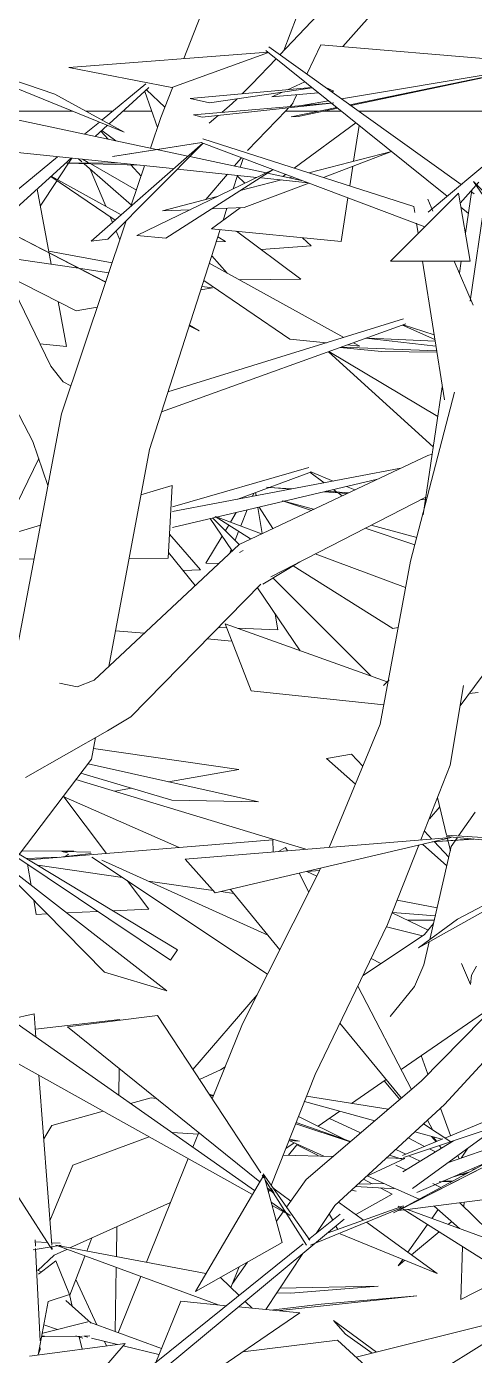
# Model space of a CAD drawing. Header units: millimetres. Extents: x 78096 to 288885, y -20632 to 149556.
# Drawn here: x 252288 to 252490, y 95439 to 96038 of the extents above; entities that cross this region are included whole.
import ezdxf

# ---------------------------------------------------------------- set-up
doc = ezdxf.new("R2010")
doc.units = ezdxf.units.MM
for name, color, linetype, lineweight in [('A-GENM', 13, 'Continuous', 9), ('G-IMPT', 8, 'Continuous', 9), ('L-PLNT', 71, 'Continuous', 9)]:
    doc.layers.add(name, color=color, linetype=linetype, lineweight=lineweight)

# ---------------------------------------------------------------- blocks, each defined once
blk = doc.blocks.new('Generic Models 4 - Generic Models 4-4427828-TOMH A-A')
at = {"layer": 'A-GENM'}
for p, q in [((26548.54, 96000), (26612.52, 96000)), ((26618.63, 96000), (26630.44, 96000)), ((26635.11, 96000), (26648.14, 96000)), ((26708.55, 96000), (26723.32, 96000)), ((26725.65, 96000), (26733.77, 96000)), ((26741.57, 96000), (26804.51, 96000))]:
    blk.add_line(p, q, dxfattribs=at)
blk = doc.blocks.new('ZZ-V - Tree Broadleaf 1 - 3dtree rotund SIMPLU-4826059-TOMH A-A')
at = {"layer": 'G-IMPT'}
for p, q in [((26734.38, 96029.14), (26760.42, 96058.54)), ((26662.6, 96023.73), (26675.06, 96055.61)), ((26705.98, 96025.46), (26723.03, 96043.27)), ((26707.83, 96027.39), (26713.51, 96042.45)), ((26604.46, 96007.78), (26544.56, 96027.84)), ((26700.96, 96029.05), (26787.81, 95966.93)), ((26724.54, 96029.96), (26718.17, 96016.74)), ((26724.54, 96029.96), (26807.91, 96023.01)), ((26635.7, 95990.63), (26544.59, 96027.47)), ((26610.71, 96019.71), (26700.56, 96026.67)), ((26657.27, 96010.75), (26700.85, 96026.44)), ((26693.36, 96012.29), (26704.28, 96023.69)), ((26699.67, 96027.39), (26781.5, 95961.67)), ((26657.27, 96010.75), (26610.71, 96019.71)), ((26733.75, 96005.59), (26807.15, 96017.84)), ((26737.49, 96002.92), (26807.06, 96017.27)), ((26737.95, 96002.59), (26807.05, 96017.16)), ((26645.5, 96012.41), (26625.72, 95996.11)), ((26646.87, 96010.67), (26628.89, 95994.36)), ((26652.22, 95997.16), (26657.46, 96010.56)), ((26665.56, 96005.71), (26720.23, 96010.69)), ((26720.54, 96010.62), (26674.15, 96003.81)), ((26688.92, 96007.84), (26693.36, 96012.29)), ((26709.41, 96009.71), (26717.2, 96013.31)), ((26726.68, 96010.65), (26730.33, 96008.99)), ((26635.7, 95990.63), (26604.46, 96007.78)), ((26650.72, 95992.69), (26644.98, 96008.95)), ((26654.04, 96001.83), (26645.76, 96009.67)), ((26665.56, 96005.71), (26674.15, 96003.81)), ((26667.02, 95998.43), (26730.26, 96003.74)), ((26684.51, 96003.43), (26686.73, 96005.66)), ((26702.39, 96006.46), (26707.13, 96008.65)), ((26702.39, 96006.46), (26723.36, 96008.36)), ((26710.41, 96002.07), (26711.93, 96003.78)), ((26713.71, 96007.49), (26711.13, 96002.14)), ((26714.92, 96002.45), (26728, 96004.64)), ((26729.15, 96008.88), (26730.33, 96008.99)), ((26571.46, 95999.5), (26664.5, 95979.73)), ((26667.02, 95998.43), (26670.94, 95997.32)), ((26729.29, 96003.6), (26670.94, 95997.32)), ((26678.15, 95998.1), (26674.11, 95994.71)), ((26684.51, 96003.43), (26679.83, 95999.5)), ((26691.38, 95982.31), (26708.82, 96000.28)), ((26708.82, 96000.28), (26709.92, 96001.52)), ((26711.03, 95997.47), (26731.64, 96001.71)), ((26714.31, 95997.61), (26732.08, 96001.36)), ((26624.54, 95995.14), (26617.87, 95989.64)), ((26628.14, 95993.68), (26622.58, 95988.64)), ((26647.58, 95983.33), (26652.22, 95997.16)), ((26711.03, 95997.47), (26714.31, 95997.61)), ((26712.38, 95974.39), (26740.19, 95994.85)), ((26741.76, 95993.59), (26739.27, 95977.5)), ((26628.46, 95987.39), (26625.22, 95991.03)), ((26631.89, 95986.66), (26625.59, 95991.37)), ((26670.69, 95985.98), (26630.52, 95979.55)), ((26631.54, 95979.76), (26670.69, 95985.98)), ((26670.47, 95985.91), (26771.4, 95947.9)), ((26671.15, 95987.56), (26766.44, 95957.12)), ((26547, 95985.6), (26657.46, 95974.16)), ((26671.24, 95985.65), (26620.8, 95941.38)), ((26628.37, 95942.28), (26671.32, 95985.62)), ((26631.54, 95979.76), (26630.52, 95979.55)), ((26719.05, 95972.26), (26756.29, 95981.92)), ((26725.64, 95970.16), (26756.36, 95981.86)), ((26805.02, 95981.24), (26772.86, 95954.49)), ((26605.6, 95979.53), (26571.74, 95951.62)), ((26611.83, 95978.89), (26573.8, 95944.39)), ((26605.66, 95969.1), (26612.04, 95978.86)), ((26632.75, 95976.72), (26609.33, 95976.62)), ((26642.52, 95975.7), (26609.79, 95976.54)), ((26616.64, 95977.21), (26615.1, 95978.55)), ((26616.98, 95978.35), (26619.44, 95976.94)), ((26638.98, 95957.73), (26617.63, 95976.34)), ((26620.38, 95973.95), (26627.38, 95957.16)), ((26620.62, 95976.26), (26641.23, 95964.43)), ((26643.33, 95970.68), (26638.77, 95975.8)), ((26638.79, 95957.17), (26644.93, 95975.45)), ((26641.43, 95943.99), (26702.91, 95973.76)), ((26659.73, 95973.92), (26695.57, 95970.21)), ((26665.32, 95979.56), (26699.77, 95972.24)), ((26688.63, 95979.07), (26685.42, 95975.29)), ((26688.03, 95974.74), (26688.44, 95976.04)), ((26688.44, 95976.04), (26689.47, 95978.75)), ((26738.92, 95975.21), (26737.54, 95966.35)), ((26597.87, 95957.2), (26605.42, 95968.73)), ((26631.65, 95950.9), (26602.68, 95970.59)), ((26602.78, 95970.69), (26634.39, 95953.31)), ((26654.44, 95942.8), (26702.96, 95973.74)), ((26682.28, 95971.58), (26672.64, 95960.23)), ((26684.91, 95965.05), (26686.86, 95971.11)), ((26690.18, 95967.6), (26686.77, 95970.83)), ((26688.03, 95964.22), (26706.68, 95969.06)), ((26697.7, 95969.99), (26718.8, 95967.8)), ((26700.4, 95972.11), (26715.81, 95968.84)), ((26707.28, 95970.65), (26708.54, 95971.57)), ((26710.32, 95970), (26711.74, 95970.37)), ((26795.83, 95968.02), (26787.35, 95958.55)), ((26808.22, 95946.72), (26793.43, 95968.38)), ((26807.26, 95954.34), (26793.43, 95968.38)), ((26596.43, 95964.92), (26602.76, 95931.03)), ((26689.93, 95956.55), (26719.01, 95967.63)), ((26786.57, 95963.03), (26755.95, 95932.49)), ((26791.91, 95932.42), (26786.57, 95963.03)), ((26792.61, 95964.42), (26789.7, 95945.08)), ((26792.1, 95963.86), (26793.69, 95962.73)), ((26653.01, 95955.14), (26677.64, 95961.53)), ((26689.93, 95956.55), (26675.12, 95955.99)), ((26675.18, 95947.04), (26688.02, 95956.48)), ((26680.34, 95950.83), (26682.08, 95956.25)), ((26736.71, 95960.97), (26733.66, 95941.25)), ((26766.44, 95957.12), (26766.87, 95954.43)), ((26772.7, 95960.35), (26775.02, 95954.94)), ((26787.67, 95956.72), (26791.18, 95953.9)), ((26791.85, 95914.44), (26798.69, 95960.67)), ((26607.37, 95863.59), (26636.57, 95950.56)), ((26629.34, 95952.47), (26630.44, 95949.83)), ((26665.43, 95955.62), (26653.01, 95955.14)), ((26602.61, 95885.11), (26572.17, 95947.73)), ((26627.34, 95923.06), (26578.15, 95948.34)), ((26579.26, 95947.76), (26627.28, 95922.9)), ((26632.04, 95945.99), (26633.7, 95942.01)), ((26654.44, 95942.8), (26641.43, 95943.99)), ((26647.12, 95847.51), (26679, 95946.66)), ((26675.18, 95947.04), (26733.66, 95941.25)), ((26715.42, 95924.29), (26686.45, 95945.92)), ((26767.64, 95949.57), (26768.37, 95944.88)), ((26628.37, 95942.28), (26620.8, 95941.38)), ((26677.24, 95941.18), (26681.44, 95941.34)), ((26677.94, 95943.35), (26681.44, 95941.34)), ((26720.03, 95939.33), (26697.51, 95937.66)), ((26720.03, 95939.33), (26716.18, 95942.98)), ((26615.05, 95929.23), (26578.57, 95934.57)), ((26601.67, 95936.88), (26630.24, 95931.7)), ((26682.18, 95927.03), (26675.21, 95934.86)), ((26791.91, 95932.42), (26755.95, 95932.49)), ((26770.34, 95932.46), (26780.22, 95869.9)), ((26784.67, 95932.43), (26793.16, 95912.65)), ((26787.79, 95932.42), (26786.99, 95927.05)), ((26614, 95910.1), (26582.73, 95926.02)), ((26628.74, 95927.23), (26615.94, 95929.1)), ((26674.11, 95931.46), (26734.86, 95898.06)), ((26675.55, 95920.38), (26670.26, 95919.49)), ((26675.55, 95920.38), (26670.77, 95921.08)), ((26710.45, 95897.33), (26671.62, 95923.72)), ((26715.42, 95924.29), (26687.77, 95923.96)), ((26605.9, 95914.22), (26609.68, 95894.03)), ((26623.52, 95911.69), (26614, 95910.1)), ((26762.89, 95904.18), (26652.58, 95864.5)), ((26761.77, 95906.39), (26655.47, 95873.49)), ((26665.07, 95903.34), (26669.63, 95900.98)), ((26665.13, 95903.51), (26669.63, 95900.98)), ((26775.92, 95897.12), (26761.26, 95903.6)), ((26775.58, 95899.27), (26761.59, 95903.72)), ((26710.45, 95897.33), (26727.02, 95895.64)), ((26776.4, 95894.11), (26744.73, 95897.65)), ((26776.05, 95896.3), (26746.25, 95897.76)), ((26597.72, 95895.16), (26609.68, 95894.03)), ((26775.21, 95848.8), (26727.91, 95891.6)), ((26728.09, 95891.67), (26777.25, 95862.38)), ((26751.79, 95891.7), (26733.23, 95893.51)), ((26734.04, 95893.62), (26776.72, 95892.04)), ((26736.46, 95894.67), (26742.06, 95894.1)), ((26739.22, 95895.67), (26742.06, 95894.1)), ((26751.79, 95891.7), (26776.81, 95891.46)), ((26608.15, 95877.98), (26602.61, 95885.11)), ((26608.15, 95877.98), (26611.59, 95876.17)), ((26764.95, 95797.13), (26784.82, 95873.3)), ((26779.28, 95875.85), (26770.59, 95818.12)), ((26594.52, 95851.14), (26584.58, 95870.25)), ((26582.11, 95730.04), (26607.37, 95863.59)), ((26594.52, 95851.14), (26601.27, 95831.35)), ((26580.08, 95808.12), (26597.15, 95843.43)), ((26628.78, 95749.76), (26647.12, 95847.51)), ((26687.58, 95804.74), (26772.71, 95844.76)), ((26772.71, 95844.76), (26774.69, 95845.38)), ((26719.08, 95839.35), (26657.46, 95821.74)), ((26760.6, 95839.07), (26657.46, 95819.62)), ((26720.25, 95837.51), (26687.08, 95825.21)), ((26726, 95832.54), (26719.56, 95837.26)), ((26729.96, 95833.29), (26719.88, 95837.42)), ((26864.94, 95837.05), (26787.35, 95732)), ((26657.42, 95831.26), (26643.28, 95827.03)), ((26657.42, 95831.26), (26655.54, 95798.56)), ((26750.05, 95834.11), (26657.46, 95812.34)), ((26699.96, 95830.52), (26710.71, 95829.66)), ((26711.23, 95829.76), (26701.32, 95830.44)), ((26739.76, 95829.27), (26736.01, 95830.81)), ((26693.66, 95826.45), (26694.23, 95827.86)), ((26694.99, 95828.14), (26695.22, 95826.74)), ((26701.85, 95790.15), (26771.79, 95826.08)), ((26707.24, 95824.35), (26720.18, 95820.07)), ((26721.23, 95820.56), (26707.3, 95824.36)), ((26725.95, 95828.44), (26736.25, 95827.62)), ((26737, 95827.98), (26726.92, 95828.67)), ((26731.74, 95828.34), (26730.22, 95829.45)), ((26734.1, 95826.61), (26732.29, 95827.94)), ((26769.62, 95824.96), (26771.6, 95824.8)), ((26683.7, 95814.76), (26686.32, 95819.13)), ((26688.3, 95813.05), (26691.19, 95820.27)), ((26696.09, 95821.42), (26698.01, 95809.64)), ((26696.59, 95821.54), (26702.74, 95811.87)), ((26597.88, 95813.45), (26548.6, 95798.7)), ((26684.46, 95801.82), (26674.54, 95816.36)), ((26675.76, 95816.64), (26687.64, 95804.77)), ((26676.78, 95817.26), (26692.8, 95807.19)), ((26697.76, 95809.52), (26676.92, 95817.29)), ((26681.43, 95810.98), (26682.89, 95813.41)), ((26744.44, 95812.03), (26766.89, 95804.59)), ((26767.74, 95807.85), (26747.22, 95813.45)), ((26670.19, 95793.32), (26656.16, 95809.4)), ((26672.63, 95796.31), (26679.92, 95808.47)), ((26685.75, 95806.66), (26687.33, 95810.62)), ((26622.19, 95743.59), (26687.58, 95804.74)), ((26655.68, 95801.11), (26667.78, 95786.23)), ((26683.43, 95800.86), (26684.05, 95802.42)), ((26689.46, 95801.99), (26687.69, 95801.11)), ((26762.74, 95785.3), (26721.98, 95800.49)), ((26595, 95798.2), (26547.76, 95797.93)), ((26655.54, 95798.56), (26637.92, 95798.46)), ((26672.63, 95796.31), (26678.39, 95796.15)), ((26714.97, 95796.89), (26698.34, 95786.77)), ((26712.03, 95795.11), (26757.03, 95766.84)), ((26751.25, 95723.64), (26764.95, 95797.13)), ((26670.19, 95793.32), (26662.3, 95792.97)), ((26702.89, 95789.54), (26746.97, 95745.48)), ((26638.74, 95727.03), (26697.35, 95786.76)), ((26715.15, 95756.83), (26695.81, 95785.18)), ((26703.93, 95773.28), (26705.07, 95766.26)), ((26631.8, 95765.84), (26644.75, 95764.68)), ((26678.3, 95767.34), (26681.95, 95767.2)), ((26693.08, 95738.69), (26681.28, 95768.92)), ((26681.28, 95768.92), (26754.42, 95742.82)), ((26686.64, 95767.01), (26705.07, 95766.26)), ((26759.39, 95767.31), (26757.03, 95766.84)), ((26673.2, 95762.14), (26684.32, 95761.15)), ((26614.53, 95740.56), (26606.57, 95742.13)), ((26614.53, 95740.56), (26622.19, 95743.59)), ((26755.3, 95743.68), (26752.73, 95741.15)), ((26782.88, 95705.21), (26788.87, 95741.14)), ((26693.08, 95738.69), (26752.88, 95732.38)), ((26791.42, 95737.51), (26795.44, 95737.94)), ((26628.12, 95720.74), (26638.74, 95727.03)), ((26728.25, 95668.16), (26751.25, 95723.64)), ((26591.18, 95699.7), (26628.12, 95720.74)), ((26620.93, 95707.9), (26622.76, 95717.69)), ((26687.41, 95703.32), (26621.82, 95712.66)), ((26558.4, 95625.78), (26620.93, 95707.9)), ((26696.29, 95688.62), (26619.39, 95705.88)), ((26738.38, 95710.14), (26727.06, 95708.22)), ((26740.05, 95696.62), (26727.06, 95708.22)), ((26738.38, 95710.14), (26743.44, 95704.8)), ((26769.61, 95671.5), (26782.88, 95705.21)), ((26613.97, 95698.76), (26717.64, 95667.3)), ((26657.25, 95689.39), (26616.11, 95701.57)), ((26687.41, 95703.32), (26655.73, 95697.73)), ((26639.05, 95694.78), (26631.49, 95693.45)), ((26660.53, 95668.1), (26608.17, 95691.14)), ((26627.81, 95665.45), (26608.48, 95691.01)), ((26696.29, 95688.62), (26657.25, 95689.39)), ((26778.11, 95686.51), (26773.56, 95680.96)), ((26777.13, 95690.6), (26781.2, 95673.7)), ((26794.12, 95684.1), (26786.64, 95673.33)), ((26771.18, 95675.48), (26774.57, 95671.9)), ((26702.81, 95671.52), (26592.56, 95662.6)), ((26663.24, 95662.9), (26783.34, 95672.61)), ((26676.85, 95647.65), (26783.34, 95672.61)), ((26702.81, 95671.52), (26702.94, 95666.11)), ((26754.61, 95633.4), (26768.7, 95669.18)), ((26781.31, 95659.79), (26770.35, 95669.57)), ((26773.59, 95626.58), (26783.36, 95668.62)), ((26774.71, 95670.59), (26793.57, 95671.92)), ((26775.23, 95670.71), (26793.15, 95671.96)), ((26775.61, 95670.8), (26782.24, 95663.79)), ((26780.96, 95673.09), (26853.95, 95666.3)), ((26781.18, 95673.7), (26821.16, 95671.04)), ((26781.57, 95672.19), (26782.91, 95666.64)), ((26786.16, 95672.65), (26783.36, 95668.62)), ((26656.61, 95617.32), (26587.29, 95663.72)), ((26659.73, 95621.93), (26588.37, 95665.14)), ((26613.07, 95666.5), (26589.52, 95666.65)), ((26606.41, 95663.73), (26591.66, 95663.14)), ((26620.71, 95665.97), (26607.57, 95666.27)), ((26607.57, 95666.27), (26610.21, 95665.68)), ((26620.81, 95665.41), (26607.98, 95663.95)), ((26610.53, 95665.11), (26609, 95663.95)), ((26621.14, 95663.78), (26700.46, 95611.07)), ((26700.54, 95628.63), (26625.67, 95662.37)), ((26663.24, 95662.9), (26676.85, 95647.65)), ((26708.59, 95668.1), (26705.4, 95666.31)), ((26708.59, 95668.1), (26709.35, 95666.63)), ((26847.34, 95666.92), (26768.53, 95622.84)), ((26786.13, 95635.85), (26846.06, 95667.04)), ((26626.89, 95611.98), (26582.25, 95657.11)), ((26583.6, 95658.88), (26655.03, 95603.45)), ((26593.72, 95651.03), (26592.03, 95660.54)), ((26634.95, 95654.6), (26596.73, 95660.08)), ((26689.11, 95588.57), (26723.48, 95656.65)), ((26714.63, 95656.51), (26719.09, 95647.96)), ((26722.71, 95655.12), (26718.13, 95657.33)), ((26718.18, 95657.31), (26723.96, 95657.8)), ((26723.48, 95656.65), (26724.37, 95658.79)), ((26646.84, 95640.32), (26637.12, 95653.16)), ((26675.89, 95648.74), (26646.61, 95652.93)), ((26596.03, 95637.95), (26594.9, 95644.32)), ((26685.13, 95647.42), (26679.36, 95648.24)), ((26683.63, 95649.24), (26705.98, 95621.99)), ((26758.93, 95644.38), (26776.91, 95640.86)), ((26623.85, 95639.24), (26609.75, 95638.59)), ((26646.84, 95640.32), (26630.62, 95639.56)), ((26772.87, 95630.86), (26756.69, 95638.68)), ((26776.08, 95637.32), (26756.76, 95638.86)), ((26600.98, 95638.18), (26596.03, 95637.95)), ((26721.93, 95565.77), (26754.61, 95633.4)), ((26763.65, 95635.31), (26775.62, 95635.32)), ((26786.13, 95635.85), (26768.53, 95622.84)), ((26771.24, 95628.83), (26775.29, 95633.88)), ((26743.52, 95610.45), (26771.24, 95628.83)), ((26754.06, 95632.27), (26770.39, 95628.26)), ((26659.73, 95621.93), (26656.61, 95617.32)), ((26770.96, 95615.27), (26773.34, 95625.54)), ((26751.54, 95615.77), (26747.17, 95618.01)), ((26766.7, 95605.46), (26770.96, 95615.27)), ((26787.93, 95615.82), (26792.07, 95606.35)), ((26792.53, 95610.59), (26794.7, 95614.67)), ((26626.89, 95611.98), (26655.03, 95603.45)), ((26769.7, 95562.73), (26820.43, 95614.24)), ((26792.53, 95610.59), (26792.07, 95606.35)), ((26741.17, 95605.59), (26765.42, 95559.08)), ((26766.7, 95605.46), (26755.74, 95591.96)), ((26570.5, 95600.49), (26694.59, 95513.45)), ((26695.69, 95601.62), (26666.75, 95567.98)), ((26760.72, 95568.1), (26804.65, 95598.22)), ((26584.39, 95590.75), (26595.11, 95593.06)), ((26595.11, 95593.06), (26595.9, 95582.67)), ((26595.64, 95586.15), (26633.76, 95590.62)), ((26650.73, 95592.33), (26610.21, 95587.29)), ((26650.73, 95592.33), (26697.41, 95521.37)), ((26696.93, 95517.44), (26610.21, 95587.29)), ((26675.47, 95554.73), (26689.11, 95588.57)), ((26733.11, 95588.91), (26760.81, 95555.14)), ((26541.71, 95581.55), (26602.17, 95488.38)), ((26769.72, 95574.27), (26772.82, 95565.89)), ((26587.76, 95570.74), (26693.57, 95511.72)), ((26633.27, 95556.46), (26633.44, 95568.57)), ((26669.66, 95563.55), (26679.21, 95567.82)), ((26679.21, 95567.82), (26681.3, 95569.2)), ((26780.28, 95552.2), (26797.9, 95571.32)), ((26597.21, 95565.47), (26603.04, 95488.77)), ((26702.09, 95515.72), (26721.93, 95565.77)), ((26717.85, 95518.5), (26769.7, 95562.73)), ((26738.33, 95552.76), (26753.97, 95563.48)), ((26753.06, 95562.85), (26760.14, 95554.57)), ((26638.64, 95552.7), (26647.96, 95555.3)), ((26647.96, 95555.3), (26650.27, 95555.02)), ((26676.11, 95556.32), (26673.99, 95556.98)), ((26675.98, 95556.01), (26674.24, 95556.59)), ((26754.9, 95550.11), (26718.06, 95556)), ((26603.07, 95542.78), (26626.29, 95549.25)), ((26748.77, 95544.87), (26717.1, 95553.57)), ((26723.33, 95542.47), (26733.11, 95549.17)), ((26730.77, 95506.76), (26780.28, 95552.2)), ((26778.49, 95550.56), (26783.06, 95538.21)), ((26603.07, 95542.78), (26599.39, 95536.75)), ((26737.63, 95535.37), (26713.13, 95543.57)), ((26713.35, 95544.12), (26737.89, 95535.59)), ((26714.45, 95546.91), (26735.28, 95536.5)), ((26728.44, 95545.97), (26742.38, 95539.43)), ((26843.43, 95547.35), (26759.49, 95504.39)), ((26807.75, 95544.99), (26765.86, 95514.33)), ((26770.77, 95543.47), (26783.09, 95535.44)), ((26772.66, 95545.2), (26775, 95540.71)), ((26780.47, 95537.14), (26800.99, 95545.61)), ((26612.47, 95524.95), (26647.01, 95537.69)), ((26657.46, 95539.67), (26669.08, 95538.87)), ((26666.71, 95533), (26669.38, 95539.63)), ((26710.4, 95536.69), (26714.91, 95535.72)), ((26761.27, 95529.22), (26779.47, 95536.73)), ((26761.76, 95528.35), (26802.27, 95541.85)), ((26763.89, 95537.15), (26771.32, 95533.37)), ((26779.04, 95536.55), (26766.87, 95539.89)), ((26774.47, 95537.81), (26776.45, 95535.49)), ((26775.36, 95537.4), (26776.81, 95535.63)), ((26821.01, 95539.79), (26781.64, 95525.88)), ((26708.73, 95532.46), (26712.38, 95534.96)), ((26713.68, 95534.12), (26709.93, 95529.38)), ((26710.12, 95535.98), (26725.76, 95528.94)), ((26710.15, 95536.05), (26714.91, 95535.72)), ((26713.68, 95534.12), (26723.19, 95529.19)), ((26758.37, 95531.92), (26762.78, 95529.85)), ((26784.41, 95535.9), (26761.4, 95521.9)), ((26814.07, 95533.91), (26761.57, 95505.67)), ((26773.49, 95532.26), (26776.18, 95530.89)), ((26777.94, 95533.74), (26778.94, 95532.57)), ((26790.78, 95532.57), (26787.79, 95528.05)), ((26602.2, 95499.8), (26612.47, 95524.95)), ((26645.81, 95481.11), (26664.64, 95527.86)), ((26707.53, 95529.44), (26729.95, 95528.82)), ((26745.16, 95519.97), (26762.37, 95527.92)), ((26754.08, 95528.15), (26762.37, 95527.92)), ((26759.64, 95528), (26755.44, 95529.4)), ((26755.51, 95529.47), (26761.05, 95527.54)), ((26758.37, 95524.96), (26762.79, 95522.75)), ((26803.75, 95527.05), (26761.71, 95505.62)), ((26764.22, 95529.17), (26769.37, 95526.75)), ((26801.01, 95526.88), (26767.75, 95512.62)), ((26786.35, 95529.32), (26786.93, 95527.75)), ((26698.71, 95520.46), (26667.85, 95468)), ((26698.03, 95520.42), (26698.77, 95519.25)), ((26698.39, 95520.96), (26719.46, 95491.09)), ((26707.08, 95489.98), (26698.71, 95520.46)), ((26699.25, 95518.48), (26717.95, 95488.91)), ((26708.97, 95505.97), (26717.85, 95518.5)), ((26743.65, 95518.58), (26747.64, 95516.51)), ((26745.42, 95520.09), (26757.61, 95514.6)), ((26870.65, 95518.64), (26762.45, 95504.77)), ((26784.4, 95519.69), (26791.78, 95521.91)), ((26789.28, 95520.57), (26786.92, 95520.84)), ((26790.05, 95522.03), (26787.24, 95520.96)), ((26788.22, 95520.9), (26789.08, 95520.9)), ((26790.4, 95521.08), (26789.36, 95521.1)), ((26794.79, 95523.53), (26792.93, 95522.81)), ((26703.44, 95512.19), (26700.28, 95514.74)), ((26700.86, 95512.63), (26701.36, 95513.87)), ((26702.03, 95514.34), (26703.44, 95512.19)), ((26702.84, 95514.66), (26710.87, 95508.66)), ((26740.36, 95513.24), (26738.28, 95513.66)), ((26758.34, 95514.27), (26740.07, 95515.3)), ((26741.13, 95516.27), (26752.93, 95516.71)), ((26751.18, 95514.67), (26756.72, 95511.8)), ((26758.37, 95514.26), (26768.81, 95509.56)), ((26775.03, 95516.63), (26778.62, 95514.84)), ((26783.68, 95517.56), (26777.87, 95517.35)), ((26779.57, 95517.69), (26784.24, 95517.86)), ((26611.19, 95487.58), (26656.67, 95508.08)), ((26702.08, 95508.2), (26710.63, 95502.2)), ((26702.48, 95506.75), (26710.63, 95502.2)), ((26722.34, 95494.06), (26730.77, 95506.76)), ((26743.72, 95500.12), (26732.42, 95508.28)), ((26740.2, 95502.67), (26756.72, 95511.8)), ((26761.72, 95506.64), (26760.26, 95506.11)), ((26787.26, 95507.95), (26806.34, 95489.27)), ((26789.02, 95506.22), (26789.09, 95508.19)), ((26704.44, 95499.59), (26707.52, 95503.93)), ((26733.17, 95502.75), (26718.97, 95491.36)), ((26761.98, 95506.1), (26719.86, 95488.91)), ((26760.06, 95506.04), (26727.32, 95494.18)), ((26728.29, 95503.03), (26729.85, 95500.09)), ((26761.07, 95505.4), (26757.28, 95503.36)), ((26761.16, 95505.34), (26757.28, 95503.36)), ((26759.36, 95506.48), (26761.24, 95505.29)), ((26762.13, 95504.73), (26759.49, 95504.39)), ((26761.68, 95505.02), (26861.6, 95441.98)), ((26876.22, 95463.67), (26763.61, 95504.92)), ((26774.54, 95500.92), (26777.37, 95504.92)), ((26775.63, 95506.46), (26787.02, 95496.34)), ((26734.93, 95500.49), (26624.5, 95408.96)), ((26632.2, 95483.66), (26632.4, 95497.14)), ((26731.25, 95497.44), (26732.07, 95495.9)), ((26776.93, 95476.13), (26745.02, 95499.18)), ((26763.73, 95485.66), (26772.57, 95498.14)), ((26765.39, 95484.46), (26777.88, 95494.79)), ((26781.99, 95498.19), (26783.52, 95499.45)), ((26607.24, 95488.84), (26594.63, 95486.72)), ((26595.49, 95491.25), (26595.64, 95488.34)), ((26601.13, 95489.99), (26595.54, 95490.27)), ((26606.84, 95489.7), (26602.96, 95489.89)), ((26604.84, 95488.77), (26672.62, 95476.11)), ((26678.12, 95461.93), (26605.29, 95488.61)), ((26716.54, 95489.41), (26608.31, 95402.53)), ((26618.87, 95486.15), (26621.19, 95492.09)), ((26707.08, 95489.98), (26667.85, 95468)), ((26776.93, 95476.13), (26733.13, 95493.9)), ((26595.69, 95487.27), (26597.79, 95445.74)), ((26596.68, 95477.48), (26604.07, 95484.37)), ((26602.3, 95488.19), (26603.19, 95486.81)), ((26603.08, 95488.3), (26603.19, 95486.81)), ((26604.07, 95484.37), (26609.8, 95486.95)), ((26611.12, 95466.34), (26618.01, 95483.95)), ((26699.59, 95459.81), (26716.41, 95485.14)), ((26787.66, 95464.39), (26788.44, 95488.13)), ((26596.18, 95477.7), (26598.35, 95476.75)), ((26604.85, 95481.77), (26597.06, 95475.75)), ((26604.85, 95481.77), (26611.06, 95466.61)), ((26631.71, 95449.85), (26632.13, 95478.78)), ((26683.86, 95469.76), (26687.54, 95479.03)), ((26684.58, 95471.58), (26691.4, 95481.2)), ((26759.33, 95479.46), (26761.43, 95482.42)), ((26759.33, 95479.46), (26762.43, 95482.01)), ((26613.86, 95473.35), (26623.38, 95452.91)), ((26633.02, 95449.37), (26643.23, 95474.71)), ((26687.58, 95466.16), (26679.14, 95474.33)), ((26808.6, 95475.16), (26787.66, 95464.39)), ((26611.06, 95466.61), (26601.35, 95463.39)), ((26612.27, 95461.34), (26611.06, 95466.61)), ((26710.89, 95467.18), (26704.62, 95467.38)), ((26704.66, 95459.3), (26767.74, 95465.99)), ((26750.36, 95470.41), (26705.98, 95469.44)), ((26750.36, 95470.41), (26710.89, 95467.18)), ((26724.6, 95462.21), (26767.74, 95465.99)), ((26601.35, 95463.39), (26596.93, 95439.34)), ((26620.88, 95453.65), (26609.33, 95463.96)), ((26661.25, 95463.6), (26649.95, 95435.96)), ((26661.25, 95463.6), (26681.85, 95461.56)), ((26687.31, 95461.02), (26715.03, 95458.28)), ((26693.52, 95460.41), (26690.31, 95463.51)), ((26724.6, 95462.21), (26701.96, 95459.57)), ((26599.06, 95449.16), (26619.27, 95454.2)), ((26605.58, 95450.78), (26599.42, 95452.86)), ((26652.5, 95442.21), (26620.53, 95453.96)), ((26715.03, 95458.28), (26651.06, 95414.76)), ((26735.67, 95448.71), (26730.13, 95454.89)), ((26730.13, 95454.89), (26749.61, 95440.62)), ((26740.48, 95438.33), (26820.24, 95458.33)), ((26759.8, 95420.69), (26820.24, 95458.33)), ((26599.82, 95447.67), (26598.44, 95447.56)), ((26598.5, 95447.86), (26599.75, 95447.76)), ((26598.5, 95447.85), (26599.75, 95447.76)), ((26598.53, 95448.01), (26599.71, 95447.83)), ((26599.82, 95447.63), (26616.7, 95447.85)), ((26617.02, 95446.93), (26613.95, 95447.97)), ((26616.72, 95441.98), (26615.46, 95447.46)), ((26619.25, 95447.37), (26617.51, 95447.79)), ((26617.56, 95447.86), (26620.16, 95447.9)), ((26632.71, 95444.11), (26620.97, 95446.95)), ((26735.67, 95448.71), (26747.7, 95440.14)), ((26636.1, 95444.56), (26592.97, 95438.81)), ((26636.1, 95444.56), (26595.52, 95397.46)), ((26596.97, 95439.51), (26597.85, 95441.73)), ((26597.85, 95441.73), (26597.66, 95443.31)), ((26626.87, 95445.43), (26627.79, 95443.45)), ((26651.43, 95439.58), (26635.19, 95443.51)), ((26732.05, 95446.02), (26689.21, 95440.71)), ((26732.05, 95446.02), (26761.17, 95419.45))]:
    blk.add_line(p, q, dxfattribs=at)

msp = doc.modelspace()

# ---------------------------------------------------------------- block references
at = {"layer": 'A-GENM'}
msp.add_blockref('Generic Models 4 - Generic Models 4-4427828-TOMH A-A', (225696.455, 0), dxfattribs=at)
at = {"layer": 'L-PLNT'}
msp.add_blockref('ZZ-V - Tree Broadleaf 1 - 3dtree rotund SIMPLU-4826059-TOMH A-A', (225696.455, 0), dxfattribs=at)

doc.saveas('drawing.dxf')
